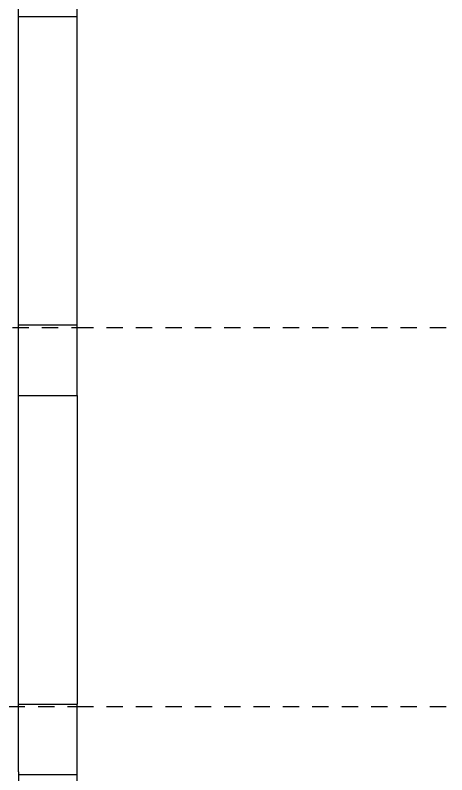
# Model space of a CAD drawing. Header units: metres. Extents: x -220 to 294, y -29 to 18.
# Drawn here: x 34.24 to 37.55, y 0.38 to 6.19 of the extents above; entities that cross this region are included whole.
import ezdxf

# ---------------------------------------------------------------- set-up
doc = ezdxf.new("R2010")
doc.units = ezdxf.units.M
doc.header["$MEASUREMENT"] = 0
doc.linetypes.add('DASHED4', pattern=[0.1875, 0.125, -0.0625])
doc.layers.add('Cizgi', color=7, linetype='Continuous')

msp = doc.modelspace()

# ---------------------------------------------------------------- linework, layer by layer
at = {"layer": 'Cizgi', "color": 241, "linetype": 'Continuous', "lineweight": -3}
for points in [[(34.2686, 3.3), (34.2686, 9.1)], [(34.2686, 0.4), (34.2686, 3.3)], [(34.2686, 0.4), (34.2686, -2)]]:
    msp.add_lwpolyline(points, dxfattribs=at)
at = {"layer": 'Cizgi', "color": 118, "linetype": 'Continuous', "lineweight": -3}
for points in [[(34.7186, 6.18), (34.7186, 6.72)], [(34.2686, 6.18), (34.7186, 6.18)], [(34.7186, 3.82), (34.7186, 6.18)], [(34.2686, 3.82), (34.7186, 3.82)], [(34.7186, 3.28), (34.7186, 3.82)], [(34.2686, 3.28), (34.7186, 3.28)], [(34.7186, 3.28), (34.7186, 0.92)], [(34.2686, 0.92), (34.7186, 0.92)], [(34.7186, 0.38), (34.7186, 0.92)], [(34.2686, 0.38), (34.7186, 0.38)], [(34.7186, -2), (34.7186, 0.38)]]:
    msp.add_lwpolyline(points, dxfattribs=at)
at = {"layer": 'Cizgi', "color": 73, "linetype": 'DASHED4', "lineweight": -3}
for points in [[(24.9986, 3.8), (34.7186, 3.8)], [(34.7186, 3.8), (40.7186, 3.8)], [(24.9686, 0.9), (34.7186, 0.9)], [(34.7186, 0.9), (40.7186, 0.9)]]:
    msp.add_lwpolyline(points, dxfattribs=at)

doc.saveas('drawing.dxf')
